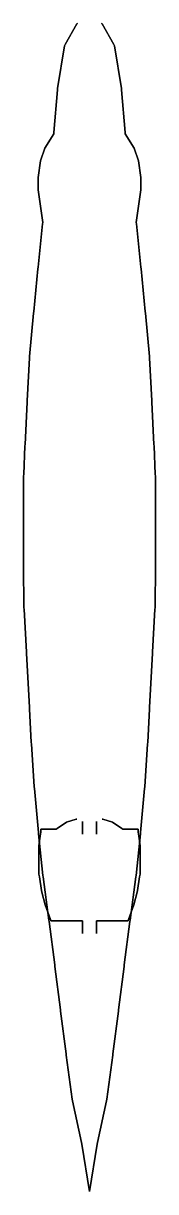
# Model space of a CAD drawing. Extents: x -2.2 to 2.2, y -19.6 to 19.8.
import ezdxf

# ---------------------------------------------------------------- set-up
doc = ezdxf.new("R2010")
doc.units = 0
doc.layers.add('RAILINGS', color=6, linetype='CONTINUOUS')

msp = doc.modelspace()

# ---------------------------------------------------------------- linework, layer by layer
at = {"layer": 'RAILINGS'}
for points in [[(-0.43, 19.75, 2.22), (-0.82, 19.06, 2.22), (-0.82, 19.06, 2.17), (-0.43, 19.75, 2.17)], [(-0.43, 19.75, 2.17), (-0.82, 19.06, 2.17), (-0.82, 19.06, 2.22), (-0.43, 19.75, 2.22)], [(-0.43, 19.75, 1.92), (-0.82, 19.06, 1.92), (-0.82, 19.06, 1.87), (-0.43, 19.75, 1.87)], [(-0.43, 19.75, 1.87), (-0.82, 19.06, 1.87), (-0.82, 19.06, 1.92), (-0.43, 19.75, 1.92)], [(-0.4, 19.77, 2.22), (-0.4, 19.77, 1.44), (-0.43, 19.75, 1.44), (-0.43, 19.75, 2.22)], [(-0.43, 19.75, 2.22), (-0.43, 19.75, 1.44), (-0.4, 19.77, 1.44), (-0.4, 19.77, 2.22)], [(0.43, 19.75, 2.22), (0.43, 19.75, 1.44), (0.4, 19.77, 1.44), (0.4, 19.77, 2.22)], [(0.4, 19.77, 2.22), (0.4, 19.77, 1.44), (0.43, 19.75, 1.44), (0.43, 19.75, 2.22)], [(0.43, 19.75, 1.87), (0.82, 19.06, 1.87), (0.82, 19.06, 1.92), (0.43, 19.75, 1.92)], [(0.43, 19.75, 1.92), (0.82, 19.06, 1.92), (0.82, 19.06, 1.87), (0.43, 19.75, 1.87)], [(0.43, 19.75, 2.22), (0.82, 19.06, 2.22), (0.82, 19.06, 2.17), (0.43, 19.75, 2.17)], [(0.43, 19.75, 2.17), (0.82, 19.06, 2.17), (0.82, 19.06, 2.22), (0.43, 19.75, 2.22)], [(-0.84, 19.01, 2.17), (-1.08, 17.58, 2.17), (-1.08, 17.58, 2.22), (-0.84, 19.01, 2.22)], [(-0.84, 19.01, 2.22), (-1.08, 17.58, 2.22), (-1.08, 17.58, 2.17), (-0.84, 19.01, 2.17)], [(-0.84, 19.01, 1.87), (-1.08, 17.58, 1.87), (-1.08, 17.58, 1.92), (-0.84, 19.01, 1.92)], [(-0.84, 19.01, 1.92), (-1.08, 17.58, 1.92), (-1.08, 17.58, 1.87), (-0.84, 19.01, 1.87)], [(-0.82, 19.06, 2.22), (-0.82, 19.06, 1.44), (-0.84, 19.01, 1.44), (-0.84, 19.01, 2.22)], [(-0.84, 19.01, 2.22), (-0.84, 19.01, 1.44), (-0.82, 19.06, 1.44), (-0.82, 19.06, 2.22)], [(0.84, 19.01, 2.22), (0.84, 19.01, 1.44), (0.82, 19.06, 1.44), (0.82, 19.06, 2.22)], [(0.82, 19.06, 2.22), (0.82, 19.06, 1.44), (0.84, 19.01, 1.44), (0.84, 19.01, 2.22)], [(0.84, 19.01, 1.92), (1.08, 17.58, 1.92), (1.08, 17.58, 1.87), (0.84, 19.01, 1.87)], [(0.84, 19.01, 1.87), (1.08, 17.58, 1.87), (1.08, 17.58, 1.92), (0.84, 19.01, 1.92)], [(0.84, 19.01, 2.17), (1.08, 17.58, 2.17), (1.08, 17.58, 2.22), (0.84, 19.01, 2.22)], [(0.84, 19.01, 2.22), (1.08, 17.58, 2.22), (1.08, 17.58, 2.17), (0.84, 19.01, 2.17)], [(-1.08, 17.53, 2.22), (-1.2, 16.1, 2.22), (-1.2, 16.1, 2.17), (-1.08, 17.53, 2.17)], [(-1.08, 17.53, 2.17), (-1.2, 16.1, 2.17), (-1.2, 16.1, 2.22), (-1.08, 17.53, 2.22)], [(-1.08, 17.53, 1.92), (-1.2, 16.1, 1.92), (-1.2, 16.1, 1.87), (-1.08, 17.53, 1.87)], [(-1.08, 17.53, 1.87), (-1.2, 16.1, 1.87), (-1.2, 16.1, 1.92), (-1.08, 17.53, 1.92)], [(-1.08, 17.53, 2.22), (-1.08, 17.53, 1.39), (-1.08, 17.58, 1.39), (-1.08, 17.58, 2.22)], [(-1.08, 17.58, 2.22), (-1.08, 17.58, 1.39), (-1.08, 17.53, 1.39), (-1.08, 17.53, 2.22)], [(1.08, 17.53, 2.22), (1.08, 17.53, 1.39), (1.08, 17.58, 1.39), (1.08, 17.58, 2.22)], [(1.08, 17.58, 2.22), (1.08, 17.58, 1.39), (1.08, 17.53, 1.39), (1.08, 17.53, 2.22)], [(1.08, 17.53, 1.87), (1.2, 16.1, 1.87), (1.2, 16.1, 1.92), (1.08, 17.53, 1.92)], [(1.08, 17.53, 1.92), (1.2, 16.1, 1.92), (1.2, 16.1, 1.87), (1.08, 17.53, 1.87)], [(1.08, 17.53, 2.22), (1.2, 16.1, 2.22), (1.2, 16.1, 2.17), (1.08, 17.53, 2.17)], [(1.08, 17.53, 2.17), (1.2, 16.1, 2.17), (1.2, 16.1, 2.22), (1.08, 17.53, 2.22)], [(-1.2, 16.05, 2.22), (-1.5, 15.57, 2.22), (-1.5, 15.57, 2.17), (-1.2, 16.05, 2.17)], [(-1.2, 16.05, 2.17), (-1.5, 15.57, 2.17), (-1.5, 15.57, 2.22), (-1.2, 16.05, 2.22)], [(-1.2, 16.05, 1.92), (-1.5, 15.57, 1.92), (-1.5, 15.57, 1.87), (-1.2, 16.05, 1.87)], [(-1.2, 16.05, 1.87), (-1.5, 15.57, 1.87), (-1.5, 15.57, 1.92), (-1.2, 16.05, 1.92)], [(-1.2, 16.1, 2.22), (-1.2, 16.1, 1.41), (-1.2, 16.05, 1.41), (-1.2, 16.05, 2.22)], [(-1.2, 16.05, 2.22), (-1.2, 16.05, 1.41), (-1.2, 16.1, 1.41), (-1.2, 16.1, 2.22)], [(1.2, 16.1, 2.22), (1.2, 16.1, 1.41), (1.2, 16.05, 1.41), (1.2, 16.05, 2.22)], [(1.2, 16.05, 2.22), (1.2, 16.05, 1.41), (1.2, 16.1, 1.41), (1.2, 16.1, 2.22)], [(1.2, 16.05, 1.87), (1.5, 15.57, 1.87), (1.5, 15.57, 1.92), (1.2, 16.05, 1.92)], [(1.2, 16.05, 1.92), (1.5, 15.57, 1.92), (1.5, 15.57, 1.87), (1.2, 16.05, 1.87)], [(1.2, 16.05, 2.22), (1.5, 15.57, 2.22), (1.5, 15.57, 2.17), (1.2, 16.05, 2.17)], [(1.2, 16.05, 2.17), (1.5, 15.57, 2.17), (1.5, 15.57, 2.22), (1.2, 16.05, 2.22)], [(-1.5, 15.57, 2.17), (-1.65, 15.14, 2.17), (-1.65, 15.14, 2.22), (-1.5, 15.57, 2.22)], [(-1.5, 15.57, 2.22), (-1.65, 15.14, 2.22), (-1.65, 15.14, 2.17), (-1.5, 15.57, 2.17)], [(-1.5, 15.57, 1.87), (-1.65, 15.14, 1.87), (-1.65, 15.14, 1.92), (-1.5, 15.57, 1.92)], [(-1.5, 15.57, 1.92), (-1.65, 15.14, 1.92), (-1.65, 15.14, 1.87), (-1.5, 15.57, 1.87)], [(1.5, 15.57, 1.92), (1.65, 15.14, 1.92), (1.65, 15.14, 1.87), (1.5, 15.57, 1.87)], [(1.5, 15.57, 1.87), (1.65, 15.14, 1.87), (1.65, 15.14, 1.92), (1.5, 15.57, 1.92)], [(1.5, 15.57, 2.17), (1.65, 15.14, 2.17), (1.65, 15.14, 2.22), (1.5, 15.57, 2.22)], [(1.5, 15.57, 2.22), (1.65, 15.14, 2.22), (1.65, 15.14, 2.17), (1.5, 15.57, 2.17)], [(-1.65, 15.14, 2.17), (-1.72, 14.58, 2.17), (-1.72, 14.58, 2.22), (-1.65, 15.14, 2.22)], [(-1.65, 15.14, 2.22), (-1.72, 14.58, 2.22), (-1.72, 14.58, 2.17), (-1.65, 15.14, 2.17)], [(-1.65, 15.14, 1.92), (-1.72, 14.58, 1.92), (-1.72, 14.58, 1.87), (-1.65, 15.14, 1.87)], [(-1.65, 15.14, 1.87), (-1.72, 14.58, 1.87), (-1.72, 14.58, 1.92), (-1.65, 15.14, 1.92)], [(1.65, 15.14, 1.87), (1.72, 14.58, 1.87), (1.72, 14.58, 1.92), (1.65, 15.14, 1.92)], [(1.65, 15.14, 1.92), (1.72, 14.58, 1.92), (1.72, 14.58, 1.87), (1.65, 15.14, 1.87)], [(1.65, 15.14, 2.22), (1.72, 14.58, 2.22), (1.72, 14.58, 2.17), (1.65, 15.14, 2.17)], [(1.65, 15.14, 2.17), (1.72, 14.58, 2.17), (1.72, 14.58, 2.22), (1.65, 15.14, 2.22)], [(-1.72, 14.53, 2.22), (-1.72, 14.53, 1.41), (-1.72, 14.58, 1.41), (-1.72, 14.58, 2.22)], [(-1.72, 14.58, 2.22), (-1.72, 14.58, 1.41), (-1.72, 14.53, 1.41), (-1.72, 14.53, 2.22)], [(1.72, 14.53, 2.22), (1.72, 14.53, 1.41), (1.72, 14.58, 1.41), (1.72, 14.58, 2.22)], [(1.72, 14.58, 2.22), (1.72, 14.58, 1.41), (1.72, 14.53, 1.41), (1.72, 14.53, 2.22)], [(-1.72, 14.53, 2.17), (-1.72, 14.17, 2.17), (-1.72, 14.17, 2.22), (-1.72, 14.53, 2.22)], [(-1.72, 14.53, 2.22), (-1.72, 14.17, 2.22), (-1.72, 14.17, 2.17), (-1.72, 14.53, 2.17)], [(-1.72, 14.53, 1.92), (-1.72, 14.17, 1.92), (-1.72, 14.17, 1.87), (-1.72, 14.53, 1.87)], [(-1.72, 14.53, 1.87), (-1.72, 14.17, 1.87), (-1.72, 14.17, 1.92), (-1.72, 14.53, 1.92)], [(-1.72, 14.17, 2.22), (-1.67, 13.77, 2.22), (-1.67, 13.77, 2.17), (-1.72, 14.17, 2.17)], [(-1.72, 14.17, 2.17), (-1.67, 13.77, 2.17), (-1.67, 13.77, 2.22), (-1.72, 14.17, 2.22)], [(-1.72, 14.17, 1.87), (-1.67, 13.77, 1.87), (-1.67, 13.77, 1.92), (-1.72, 14.17, 1.92)], [(-1.72, 14.17, 1.92), (-1.67, 13.77, 1.92), (-1.67, 13.77, 1.87), (-1.72, 14.17, 1.87)], [(1.72, 14.17, 1.92), (1.67, 13.77, 1.92), (1.67, 13.77, 1.87), (1.72, 14.17, 1.87)], [(1.72, 14.17, 1.87), (1.67, 13.77, 1.87), (1.67, 13.77, 1.92), (1.72, 14.17, 1.92)], [(1.72, 14.17, 2.17), (1.67, 13.77, 2.17), (1.67, 13.77, 2.22), (1.72, 14.17, 2.22)], [(1.72, 14.17, 2.22), (1.67, 13.77, 2.22), (1.67, 13.77, 2.17), (1.72, 14.17, 2.17)], [(1.72, 14.53, 1.87), (1.72, 14.17, 1.87), (1.72, 14.17, 1.92), (1.72, 14.53, 1.92)], [(1.72, 14.53, 1.92), (1.72, 14.17, 1.92), (1.72, 14.17, 1.87), (1.72, 14.53, 1.87)], [(1.72, 14.53, 2.22), (1.72, 14.17, 2.22), (1.72, 14.17, 2.17), (1.72, 14.53, 2.17)], [(1.72, 14.53, 2.17), (1.72, 14.17, 2.17), (1.72, 14.17, 2.22), (1.72, 14.53, 2.22)], [(-1.67, 13.77, 2.17), (-1.57, 13.07, 2.17), (-1.57, 13.07, 2.22), (-1.67, 13.77, 2.22)], [(-1.67, 13.77, 2.22), (-1.57, 13.07, 2.22), (-1.57, 13.07, 2.17), (-1.67, 13.77, 2.17)], [(-1.67, 13.77, 1.87), (-1.57, 13.07, 1.87), (-1.57, 13.07, 1.92), (-1.67, 13.77, 1.92)], [(-1.67, 13.77, 1.92), (-1.57, 13.07, 1.92), (-1.57, 13.07, 1.87), (-1.67, 13.77, 1.87)], [(1.67, 13.77, 1.92), (1.57, 13.07, 1.92), (1.57, 13.07, 1.87), (1.67, 13.77, 1.87)], [(1.67, 13.77, 1.87), (1.57, 13.07, 1.87), (1.57, 13.07, 1.92), (1.67, 13.77, 1.92)], [(1.67, 13.77, 2.17), (1.57, 13.07, 2.17), (1.57, 13.07, 2.22), (1.67, 13.77, 2.22)], [(1.67, 13.77, 2.22), (1.57, 13.07, 2.22), (1.57, 13.07, 2.17), (1.67, 13.77, 2.17)], [(-1.58, 13.02, 2.22), (-1.72, 11.56, 2.22), (-1.72, 11.56, 2.17), (-1.58, 13.02, 2.17)], [(-1.58, 13.02, 2.17), (-1.72, 11.56, 2.17), (-1.72, 11.56, 2.22), (-1.58, 13.02, 2.22)], [(-1.58, 13.02, 1.92), (-1.72, 11.56, 1.92), (-1.72, 11.56, 1.87), (-1.58, 13.02, 1.87)], [(-1.58, 13.02, 1.87), (-1.72, 11.56, 1.87), (-1.72, 11.56, 1.92), (-1.58, 13.02, 1.92)], [(-1.58, 13.02, 2.22), (-1.58, 13.02, 1.41), (-1.57, 13.07, 1.41), (-1.57, 13.07, 2.22)], [(-1.57, 13.07, 2.22), (-1.57, 13.07, 1.41), (-1.58, 13.02, 1.41), (-1.58, 13.02, 2.22)], [(1.57, 13.07, 2.22), (1.57, 13.07, 1.41), (1.58, 13.02, 1.41), (1.58, 13.02, 2.22)], [(1.58, 13.02, 2.22), (1.58, 13.02, 1.41), (1.57, 13.07, 1.41), (1.57, 13.07, 2.22)], [(1.58, 13.02, 1.87), (1.72, 11.56, 1.87), (1.72, 11.56, 1.92), (1.58, 13.02, 1.92)], [(1.58, 13.02, 1.92), (1.72, 11.56, 1.92), (1.72, 11.56, 1.87), (1.58, 13.02, 1.87)], [(1.58, 13.02, 2.22), (1.72, 11.56, 2.22), (1.72, 11.56, 2.17), (1.58, 13.02, 2.17)], [(1.58, 13.02, 2.17), (1.72, 11.56, 2.17), (1.72, 11.56, 2.22), (1.58, 13.02, 2.22)], [(-1.73, 11.51, 2.22), (-1.87, 10.07, 2.23), (-1.87, 10.07, 2.18), (-1.73, 11.51, 2.17)], [(-1.73, 11.51, 2.17), (-1.87, 10.07, 2.18), (-1.87, 10.07, 2.23), (-1.73, 11.51, 2.22)], [(-1.73, 11.51, 1.87), (-1.87, 10.07, 1.88), (-1.87, 10.07, 1.93), (-1.73, 11.51, 1.92)], [(-1.73, 11.51, 1.92), (-1.87, 10.07, 1.93), (-1.87, 10.07, 1.88), (-1.73, 11.51, 1.87)], [(-1.73, 11.51, 2.22), (-1.73, 11.51, 1.41), (-1.72, 11.56, 1.41), (-1.72, 11.56, 2.22)], [(-1.72, 11.56, 2.22), (-1.72, 11.56, 1.41), (-1.73, 11.51, 1.41), (-1.73, 11.51, 2.22)], [(1.73, 11.51, 2.22), (1.73, 11.51, 1.41), (1.72, 11.56, 1.41), (1.72, 11.56, 2.22)], [(1.72, 11.56, 2.22), (1.72, 11.56, 1.41), (1.73, 11.51, 1.41), (1.73, 11.51, 2.22)], [(1.73, 11.51, 1.92), (1.87, 10.07, 1.93), (1.87, 10.07, 1.88), (1.73, 11.51, 1.87)], [(1.73, 11.51, 1.87), (1.87, 10.07, 1.88), (1.87, 10.07, 1.93), (1.73, 11.51, 1.92)], [(1.73, 11.51, 2.17), (1.87, 10.07, 2.18), (1.87, 10.07, 2.23), (1.73, 11.51, 2.22)], [(1.73, 11.51, 2.22), (1.87, 10.07, 2.23), (1.87, 10.07, 2.18), (1.73, 11.51, 2.17)], [(-1.88, 10.02, 2.23), (-2.02, 8.56, 2.23), (-2.02, 8.56, 2.18), (-1.88, 10.02, 2.18)], [(-1.88, 10.02, 2.18), (-2.02, 8.56, 2.18), (-2.02, 8.56, 2.23), (-1.88, 10.02, 2.23)], [(-1.88, 10.02, 1.93), (-2.02, 8.56, 1.93), (-2.02, 8.56, 1.88), (-1.88, 10.02, 1.88)], [(-1.88, 10.02, 1.88), (-2.02, 8.56, 1.88), (-2.02, 8.56, 1.93), (-1.88, 10.02, 1.93)], [(-1.88, 10.02, 2.23), (-1.88, 10.02, 1.42), (-1.87, 10.07, 1.42), (-1.87, 10.07, 2.23)], [(-1.87, 10.07, 2.23), (-1.87, 10.07, 1.42), (-1.88, 10.02, 1.42), (-1.88, 10.02, 2.23)], [(1.88, 10.02, 2.23), (1.88, 10.02, 1.42), (1.87, 10.07, 1.42), (1.87, 10.07, 2.23)], [(1.87, 10.07, 2.23), (1.87, 10.07, 1.42), (1.88, 10.02, 1.42), (1.88, 10.02, 2.23)], [(1.88, 10.02, 1.88), (2.02, 8.56, 1.88), (2.02, 8.56, 1.93), (1.88, 10.02, 1.93)], [(1.88, 10.02, 1.93), (2.02, 8.56, 1.93), (2.02, 8.56, 1.88), (1.88, 10.02, 1.88)], [(1.88, 10.02, 2.23), (2.02, 8.56, 2.23), (2.02, 8.56, 2.18), (1.88, 10.02, 2.18)], [(1.88, 10.02, 2.18), (2.02, 8.56, 2.18), (2.02, 8.56, 2.23), (1.88, 10.02, 2.23)], [(-2.02, 8.51, 2.23), (-2.09, 7.07, 2.25), (-2.09, 7.07, 2.2), (-2.02, 8.51, 2.18)], [(-2.02, 8.51, 2.18), (-2.09, 7.07, 2.2), (-2.09, 7.07, 2.25), (-2.02, 8.51, 2.23)], [(-2.02, 8.51, 1.88), (-2.09, 7.07, 1.9), (-2.09, 7.07, 1.95), (-2.02, 8.51, 1.93)], [(-2.02, 8.51, 1.93), (-2.09, 7.07, 1.95), (-2.09, 7.07, 1.9), (-2.02, 8.51, 1.88)], [(-2.02, 8.51, 2.23), (-2.02, 8.51, 1.42), (-2.02, 8.56, 1.42), (-2.02, 8.56, 2.23)], [(-2.02, 8.56, 2.23), (-2.02, 8.56, 1.42), (-2.02, 8.51, 1.42), (-2.02, 8.51, 2.23)], [(2.02, 8.56, 2.23), (2.02, 8.56, 1.42), (2.02, 8.51, 1.42), (2.02, 8.51, 2.23)], [(2.02, 8.51, 2.23), (2.02, 8.51, 1.42), (2.02, 8.56, 1.42), (2.02, 8.56, 2.23)], [(2.02, 8.51, 1.93), (2.09, 7.07, 1.95), (2.09, 7.07, 1.9), (2.02, 8.51, 1.88)], [(2.02, 8.51, 1.88), (2.09, 7.07, 1.9), (2.09, 7.07, 1.95), (2.02, 8.51, 1.93)], [(2.02, 8.51, 2.18), (2.09, 7.07, 2.2), (2.09, 7.07, 2.25), (2.02, 8.51, 2.23)], [(2.02, 8.51, 2.23), (2.09, 7.07, 2.25), (2.09, 7.07, 2.2), (2.02, 8.51, 2.18)], [(-2.09, 7.02, 2.2), (-2.16, 5.6, 2.21), (-2.16, 5.6, 2.26), (-2.09, 7.02, 2.25)], [(-2.09, 7.02, 2.25), (-2.16, 5.6, 2.26), (-2.16, 5.6, 2.21), (-2.09, 7.02, 2.2)], [(-2.09, 7.02, 1.9), (-2.16, 5.6, 1.91), (-2.16, 5.6, 1.96), (-2.09, 7.02, 1.95)], [(-2.09, 7.02, 1.95), (-2.16, 5.6, 1.96), (-2.16, 5.6, 1.91), (-2.09, 7.02, 1.9)], [(-2.09, 7.07, 2.25), (-2.09, 7.07, 1.44), (-2.09, 7.02, 1.44), (-2.09, 7.02, 2.25)], [(-2.09, 7.02, 2.25), (-2.09, 7.02, 1.44), (-2.09, 7.07, 1.44), (-2.09, 7.07, 2.25)], [(2.09, 7.07, 2.25), (2.09, 7.07, 1.44), (2.09, 7.02, 1.44), (2.09, 7.02, 2.25)], [(2.09, 7.02, 2.25), (2.09, 7.02, 1.44), (2.09, 7.07, 1.44), (2.09, 7.07, 2.25)], [(2.09, 7.02, 1.95), (2.16, 5.6, 1.96), (2.16, 5.6, 1.91), (2.09, 7.02, 1.9)], [(2.09, 7.02, 1.9), (2.16, 5.6, 1.91), (2.16, 5.6, 1.96), (2.09, 7.02, 1.95)], [(2.09, 7.02, 2.2), (2.16, 5.6, 2.21), (2.16, 5.6, 2.26), (2.09, 7.02, 2.25)], [(2.09, 7.02, 2.25), (2.16, 5.6, 2.26), (2.16, 5.6, 2.21), (2.09, 7.02, 2.2)], [(-2.17, 5.55, 2.21), (-2.21, 4.59, 2.22), (-2.21, 4.59, 2.27), (-2.17, 5.55, 2.26)], [(-2.17, 5.55, 2.26), (-2.21, 4.59, 2.27), (-2.21, 4.59, 2.22), (-2.17, 5.55, 2.21)], [(-2.17, 5.55, 1.91), (-2.21, 4.59, 1.92), (-2.21, 4.59, 1.97), (-2.17, 5.55, 1.96)], [(-2.17, 5.55, 1.96), (-2.21, 4.59, 1.97), (-2.21, 4.59, 1.92), (-2.17, 5.55, 1.91)], [(-2.16, 5.6, 2.26), (-2.16, 5.6, 1.45), (-2.17, 5.55, 1.45), (-2.17, 5.55, 2.26)], [(-2.17, 5.55, 2.26), (-2.17, 5.55, 1.45), (-2.16, 5.6, 1.45), (-2.16, 5.6, 2.26)], [(2.16, 5.6, 2.26), (2.16, 5.6, 1.45), (2.17, 5.55, 1.45), (2.17, 5.55, 2.26)], [(2.17, 5.55, 2.26), (2.17, 5.55, 1.45), (2.16, 5.6, 1.45), (2.16, 5.6, 2.26)], [(2.17, 5.55, 1.96), (2.21, 4.59, 1.97), (2.21, 4.59, 1.92), (2.17, 5.55, 1.91)], [(2.17, 5.55, 1.91), (2.21, 4.59, 1.92), (2.21, 4.59, 1.97), (2.17, 5.55, 1.96)], [(2.17, 5.55, 2.21), (2.21, 4.59, 2.22), (2.21, 4.59, 2.27), (2.17, 5.55, 2.26)], [(2.17, 5.55, 2.26), (2.21, 4.59, 2.27), (2.21, 4.59, 2.22), (2.17, 5.55, 2.21)], [(-2.21, 4.59, 2.27), (-2.21, 4.59, 1.46), (-2.22, 4.54, 1.46), (-2.22, 4.54, 2.27)], [(-2.22, 4.54, 2.27), (-2.22, 4.54, 1.46), (-2.21, 4.59, 1.46), (-2.21, 4.59, 2.27)], [(-2.22, 4.54, 2.22), (-2.22, 3.08, 2.23), (-2.22, 3.08, 2.28), (-2.22, 4.54, 2.27)], [(-2.22, 4.54, 2.27), (-2.22, 3.08, 2.28), (-2.22, 3.08, 2.23), (-2.22, 4.54, 2.22)], [(-2.22, 4.54, 1.97), (-2.22, 3.08, 1.98), (-2.22, 3.08, 1.93), (-2.22, 4.54, 1.92)], [(-2.22, 4.54, 1.92), (-2.22, 3.08, 1.93), (-2.22, 3.08, 1.98), (-2.22, 4.54, 1.97)], [(2.21, 4.59, 2.27), (2.21, 4.59, 1.46), (2.22, 4.54, 1.46), (2.22, 4.54, 2.27)], [(2.22, 4.54, 2.27), (2.22, 4.54, 1.46), (2.21, 4.59, 1.46), (2.21, 4.59, 2.27)], [(2.22, 4.54, 1.92), (2.22, 3.08, 1.93), (2.22, 3.08, 1.98), (2.22, 4.54, 1.97)], [(2.22, 4.54, 1.97), (2.22, 3.08, 1.98), (2.22, 3.08, 1.93), (2.22, 4.54, 1.92)], [(2.22, 4.54, 2.27), (2.22, 3.08, 2.28), (2.22, 3.08, 2.23), (2.22, 4.54, 2.22)], [(2.22, 4.54, 2.22), (2.22, 3.08, 2.23), (2.22, 3.08, 2.28), (2.22, 4.54, 2.27)], [(-2.22, 3.08, 2.28), (-2.22, 3.08, 1.47), (-2.22, 3.03, 1.47), (-2.22, 3.03, 2.28)], [(-2.22, 3.03, 2.28), (-2.22, 3.03, 1.47), (-2.22, 3.08, 1.47), (-2.22, 3.08, 2.28)], [(-2.22, 3.03, 2.23), (-2.22, 1.59, 2.23), (-2.22, 1.59, 2.28), (-2.22, 3.03, 2.28)], [(-2.22, 3.03, 2.28), (-2.22, 1.59, 2.28), (-2.22, 1.59, 2.23), (-2.22, 3.03, 2.23)], [(-2.22, 3.03, 1.98), (-2.22, 1.59, 1.98), (-2.22, 1.59, 1.93), (-2.22, 3.03, 1.93)], [(-2.22, 3.03, 1.93), (-2.22, 1.59, 1.93), (-2.22, 1.59, 1.98), (-2.22, 3.03, 1.98)], [(2.22, 3.08, 2.28), (2.22, 3.08, 1.47), (2.22, 3.03, 1.47), (2.22, 3.03, 2.28)], [(2.22, 3.03, 2.28), (2.22, 3.03, 1.47), (2.22, 3.08, 1.47), (2.22, 3.08, 2.28)], [(2.22, 3.03, 1.93), (2.22, 1.59, 1.93), (2.22, 1.59, 1.98), (2.22, 3.03, 1.98)], [(2.22, 3.03, 1.98), (2.22, 1.59, 1.98), (2.22, 1.59, 1.93), (2.22, 3.03, 1.93)], [(2.22, 3.03, 2.28), (2.22, 1.59, 2.28), (2.22, 1.59, 2.23), (2.22, 3.03, 2.23)], [(2.22, 3.03, 2.23), (2.22, 1.59, 2.23), (2.22, 1.59, 2.28), (2.22, 3.03, 2.28)], [(-2.22, 1.59, 2.28), (-2.22, 1.59, 1.47), (-2.22, 1.54, 1.47), (-2.22, 1.54, 2.28)], [(-2.22, 1.54, 2.28), (-2.22, 1.54, 1.47), (-2.22, 1.59, 1.47), (-2.22, 1.59, 2.28)], [(2.22, 1.54, 2.28), (2.22, 1.54, 1.47), (2.22, 1.59, 1.47), (2.22, 1.59, 2.28)], [(2.22, 1.59, 2.28), (2.22, 1.59, 1.47), (2.22, 1.54, 1.47), (2.22, 1.54, 2.28)], [(-2.22, 1.54, 2.28), (-2.21, 0.1, 2.28), (-2.21, 0.1, 2.23), (-2.22, 1.54, 2.23)], [(-2.22, 1.54, 2.23), (-2.21, 0.1, 2.23), (-2.21, 0.1, 2.28), (-2.22, 1.54, 2.28)], [(-2.22, 1.54, 1.98), (-2.21, 0.1, 1.98), (-2.21, 0.1, 1.93), (-2.22, 1.54, 1.93)], [(-2.22, 1.54, 1.93), (-2.21, 0.1, 1.93), (-2.21, 0.1, 1.98), (-2.22, 1.54, 1.98)], [(2.22, 1.54, 1.93), (2.21, 0.1, 1.93), (2.21, 0.1, 1.98), (2.22, 1.54, 1.98)], [(2.22, 1.54, 1.98), (2.21, 0.1, 1.98), (2.21, 0.1, 1.93), (2.22, 1.54, 1.93)], [(2.22, 1.54, 2.28), (2.21, 0.1, 2.28), (2.21, 0.1, 2.23), (2.22, 1.54, 2.23)], [(2.22, 1.54, 2.23), (2.21, 0.1, 2.23), (2.21, 0.1, 2.28), (2.22, 1.54, 2.28)], [(-2.2, 0.05, 2.28), (-2.2, 0.05, 1.47), (-2.21, 0.1, 1.47), (-2.21, 0.1, 2.28)], [(-2.21, 0.1, 2.28), (-2.21, 0.1, 1.47), (-2.2, 0.05, 1.47), (-2.2, 0.05, 2.28)], [(-2.2, 0.05, 2.28), (-2.12, -1.39, 2.31), (-2.12, -1.39, 2.26), (-2.2, 0.05, 2.23)], [(-2.2, 0.05, 2.23), (-2.12, -1.39, 2.26), (-2.12, -1.39, 2.31), (-2.2, 0.05, 2.28)], [(-2.2, 0.05, 1.93), (-2.12, -1.39, 1.96), (-2.12, -1.39, 2.01), (-2.2, 0.05, 1.98)], [(-2.2, 0.05, 1.98), (-2.12, -1.39, 2.01), (-2.12, -1.39, 1.96), (-2.2, 0.05, 1.93)], [(2.2, 0.05, 1.98), (2.12, -1.39, 2.01), (2.12, -1.39, 1.96), (2.2, 0.05, 1.93)], [(2.2, 0.05, 1.93), (2.12, -1.39, 1.96), (2.12, -1.39, 2.01), (2.2, 0.05, 1.98)], [(2.2, 0.05, 2.23), (2.12, -1.39, 2.26), (2.12, -1.39, 2.31), (2.2, 0.05, 2.28)], [(2.2, 0.05, 2.28), (2.12, -1.39, 2.31), (2.12, -1.39, 2.26), (2.2, 0.05, 2.23)], [(2.2, 0.05, 2.28), (2.2, 0.05, 1.47), (2.21, 0.1, 1.47), (2.21, 0.1, 2.28)], [(2.21, 0.1, 2.28), (2.21, 0.1, 1.47), (2.2, 0.05, 1.47), (2.2, 0.05, 2.28)], [(-2.12, -1.44, 2.31), (-2.12, -1.44, 1.5), (-2.12, -1.39, 1.5), (-2.12, -1.39, 2.31)], [(-2.12, -1.39, 2.31), (-2.12, -1.39, 1.5), (-2.12, -1.44, 1.5), (-2.12, -1.44, 2.31)], [(-2.12, -1.44, 2.26), (-2.02, -3.25, 2.3), (-2.02, -3.25, 2.35), (-2.12, -1.44, 2.31)], [(-2.12, -1.44, 2.31), (-2.02, -3.25, 2.35), (-2.02, -3.25, 2.3), (-2.12, -1.44, 2.26)], [(-2.12, -1.44, 2.01), (-2.02, -3.25, 2.05), (-2.02, -3.25, 2), (-2.12, -1.44, 1.96)], [(-2.12, -1.44, 1.96), (-2.02, -3.25, 2), (-2.02, -3.25, 2.05), (-2.12, -1.44, 2.01)], [(2.12, -1.44, 1.96), (2.02, -3.25, 2), (2.02, -3.25, 2.05), (2.12, -1.44, 2.01)], [(2.12, -1.44, 2.01), (2.02, -3.25, 2.05), (2.02, -3.25, 2), (2.12, -1.44, 1.96)], [(2.12, -1.44, 2.31), (2.02, -3.25, 2.35), (2.02, -3.25, 2.3), (2.12, -1.44, 2.26)], [(2.12, -1.44, 2.26), (2.02, -3.25, 2.3), (2.02, -3.25, 2.35), (2.12, -1.44, 2.31)], [(2.12, -1.44, 2.31), (2.12, -1.44, 1.5), (2.12, -1.39, 1.5), (2.12, -1.39, 2.31)], [(2.12, -1.39, 2.31), (2.12, -1.39, 1.5), (2.12, -1.44, 1.5), (2.12, -1.44, 2.31)], [(-2.02, -3.25, 2.35), (-2.02, -3.25, 1.54), (-2.02, -3.3, 1.54), (-2.02, -3.3, 2.35)], [(-2.02, -3.3, 2.35), (-2.02, -3.3, 1.54), (-2.02, -3.25, 1.54), (-2.02, -3.25, 2.35)], [(-2.02, -3.3, 2.35), (-1.96, -4.43, 2.37), (-1.96, -4.43, 2.32), (-2.02, -3.3, 2.3)], [(-2.02, -3.3, 2.3), (-1.96, -4.43, 2.32), (-1.96, -4.43, 2.37), (-2.02, -3.3, 2.35)], [(-2.02, -3.3, 2.05), (-1.96, -4.43, 2.07), (-1.96, -4.43, 2.02), (-2.02, -3.3, 2)], [(-2.02, -3.3, 2), (-1.96, -4.43, 2.02), (-1.96, -4.43, 2.07), (-2.02, -3.3, 2.05)], [(2.02, -3.3, 2), (1.96, -4.43, 2.02), (1.96, -4.43, 2.07), (2.02, -3.3, 2.05)], [(2.02, -3.3, 2.05), (1.96, -4.43, 2.07), (1.96, -4.43, 2.02), (2.02, -3.3, 2)], [(2.02, -3.3, 2.35), (1.96, -4.43, 2.37), (1.96, -4.43, 2.32), (2.02, -3.3, 2.3)], [(2.02, -3.3, 2.3), (1.96, -4.43, 2.32), (1.96, -4.43, 2.37), (2.02, -3.3, 2.35)], [(2.02, -3.25, 2.35), (2.02, -3.25, 1.54), (2.02, -3.3, 1.54), (2.02, -3.3, 2.35)], [(2.02, -3.3, 2.35), (2.02, -3.3, 1.54), (2.02, -3.25, 1.54), (2.02, -3.25, 2.35)], [(-1.96, -4.43, 2.37), (-1.96, -4.43, 1.56), (-1.95, -4.48, 1.56), (-1.95, -4.48, 2.37)], [(-1.95, -4.48, 2.37), (-1.95, -4.48, 1.56), (-1.96, -4.43, 1.56), (-1.96, -4.43, 2.37)], [(-1.95, -4.48, 2.37), (-1.86, -5.93, 2.4), (-1.86, -5.93, 2.35), (-1.95, -4.48, 2.32)], [(-1.95, -4.48, 2.32), (-1.86, -5.93, 2.35), (-1.86, -5.93, 2.4), (-1.95, -4.48, 2.37)], [(-1.95, -4.48, 2.02), (-1.86, -5.93, 2.05), (-1.86, -5.93, 2.1), (-1.95, -4.48, 2.07)], [(-1.95, -4.48, 2.07), (-1.86, -5.93, 2.1), (-1.86, -5.93, 2.05), (-1.95, -4.48, 2.02)], [(1.95, -4.48, 2.07), (1.86, -5.93, 2.1), (1.86, -5.93, 2.05), (1.95, -4.48, 2.02)], [(1.95, -4.48, 2.02), (1.86, -5.93, 2.05), (1.86, -5.93, 2.1), (1.95, -4.48, 2.07)], [(1.95, -4.48, 2.32), (1.86, -5.93, 2.35), (1.86, -5.93, 2.4), (1.95, -4.48, 2.37)], [(1.95, -4.48, 2.37), (1.86, -5.93, 2.4), (1.86, -5.93, 2.35), (1.95, -4.48, 2.32)], [(1.95, -4.48, 2.37), (1.95, -4.48, 1.56), (1.96, -4.43, 1.56), (1.96, -4.43, 2.37)], [(1.96, -4.43, 2.37), (1.96, -4.43, 1.56), (1.95, -4.48, 1.56), (1.95, -4.48, 2.37)], [(-1.86, -5.93, 2.4), (-1.86, -5.93, 1.59), (-1.85, -5.98, 1.59), (-1.85, -5.98, 2.4)], [(-1.85, -5.98, 2.4), (-1.85, -5.98, 1.59), (-1.86, -5.93, 1.59), (-1.86, -5.93, 2.4)], [(-1.85, -5.98, 2.4), (-1.71, -7.46, 2.44), (-1.71, -7.46, 2.39), (-1.85, -5.98, 2.35)], [(-1.85, -5.98, 2.35), (-1.71, -7.46, 2.39), (-1.71, -7.46, 2.44), (-1.85, -5.98, 2.4)], [(-1.85, -5.98, 2.05), (-1.71, -7.46, 2.09), (-1.71, -7.46, 2.14), (-1.85, -5.98, 2.1)], [(-1.85, -5.98, 2.1), (-1.71, -7.46, 2.14), (-1.71, -7.46, 2.09), (-1.85, -5.98, 2.05)], [(1.85, -5.98, 2.1), (1.71, -7.46, 2.14), (1.71, -7.46, 2.09), (1.85, -5.98, 2.05)], [(1.85, -5.98, 2.05), (1.71, -7.46, 2.09), (1.71, -7.46, 2.14), (1.85, -5.98, 2.1)], [(1.85, -5.98, 2.35), (1.71, -7.46, 2.39), (1.71, -7.46, 2.44), (1.85, -5.98, 2.4)], [(1.85, -5.98, 2.4), (1.71, -7.46, 2.44), (1.71, -7.46, 2.39), (1.85, -5.98, 2.35)], [(1.86, -5.93, 2.4), (1.86, -5.93, 1.59), (1.85, -5.98, 1.59), (1.85, -5.98, 2.4)], [(1.85, -5.98, 2.4), (1.85, -5.98, 1.59), (1.86, -5.93, 1.59), (1.86, -5.93, 2.4)], [(-0.45, -7.01, 3.63), (-0.77, -7.12, 3.63), (-0.77, -7.12, 3.58), (-0.45, -7.01, 3.58)], [(-0.45, -7.01, 3.58), (-0.77, -7.12, 3.58), (-0.77, -7.12, 3.63), (-0.45, -7.01, 3.63)], [(-0.45, -7.01, 3.28), (-0.77, -7.12, 3.28), (-0.77, -7.12, 3.33), (-0.45, -7.01, 3.33)], [(-0.45, -7.01, 3.33), (-0.77, -7.12, 3.33), (-0.77, -7.12, 3.28), (-0.45, -7.01, 3.28)], [(-0.45, -7.01, 3.63), (-0.45, -7.01, 2.93), (-0.42, -7.01, 2.93), (-0.42, -7.01, 3.63)], [(-0.42, -7.01, 3.63), (-0.42, -7.01, 2.93), (-0.45, -7.01, 2.93), (-0.45, -7.01, 3.63)], [(0.42, -7.01, 3.63), (0.42, -7.01, 2.93), (0.45, -7.01, 2.93), (0.45, -7.01, 3.63)], [(0.45, -7.01, 3.63), (0.45, -7.01, 2.93), (0.42, -7.01, 2.93), (0.42, -7.01, 3.63)], [(0.45, -7.01, 3.33), (0.77, -7.12, 3.33), (0.77, -7.12, 3.28), (0.45, -7.01, 3.28)], [(0.45, -7.01, 3.28), (0.77, -7.12, 3.28), (0.77, -7.12, 3.33), (0.45, -7.01, 3.33)], [(0.45, -7.01, 3.58), (0.77, -7.12, 3.58), (0.77, -7.12, 3.63), (0.45, -7.01, 3.63)], [(0.45, -7.01, 3.63), (0.77, -7.12, 3.63), (0.77, -7.12, 3.58), (0.45, -7.01, 3.58)], [(-1.71, -7.46, 2.44), (-1.71, -7.46, 1.63), (-1.71, -7.51, 1.63), (-1.71, -7.51, 2.44)], [(-1.71, -7.51, 2.44), (-1.71, -7.51, 1.63), (-1.71, -7.46, 1.63), (-1.71, -7.46, 2.44)], [(-1.65, -7.51, 3.63), (-1.65, -7.51, 2.93), (-1.64, -7.46, 2.93), (-1.64, -7.46, 3.63)], [(-1.64, -7.46, 3.63), (-1.64, -7.46, 2.93), (-1.65, -7.51, 2.93), (-1.65, -7.51, 3.63)], [(-1.63, -7.35, 3.58), (-1.64, -7.46, 3.58), (-1.64, -7.46, 3.63), (-1.63, -7.35, 3.63)], [(-1.63, -7.35, 3.63), (-1.64, -7.46, 3.63), (-1.64, -7.46, 3.58), (-1.63, -7.35, 3.58)], [(-1.63, -7.35, 3.33), (-1.64, -7.46, 3.33), (-1.64, -7.46, 3.28), (-1.63, -7.35, 3.28)], [(-1.63, -7.35, 3.28), (-1.64, -7.46, 3.28), (-1.64, -7.46, 3.33), (-1.63, -7.35, 3.33)], [(-1.12, -7.35, 3.58), (-1.63, -7.35, 3.58), (-1.63, -7.35, 3.63), (-1.12, -7.35, 3.63)], [(-1.12, -7.35, 3.63), (-1.63, -7.35, 3.63), (-1.63, -7.35, 3.58), (-1.12, -7.35, 3.58)], [(-1.12, -7.35, 3.28), (-1.63, -7.35, 3.28), (-1.63, -7.35, 3.33), (-1.12, -7.35, 3.33)], [(-1.12, -7.35, 3.33), (-1.63, -7.35, 3.33), (-1.63, -7.35, 3.28), (-1.12, -7.35, 3.28)], [(-1.12, -7.35, 3.63), (-1.12, -7.35, 2.93), (-1.09, -7.33, 2.93), (-1.09, -7.33, 3.63)], [(-1.09, -7.33, 3.63), (-1.09, -7.33, 2.93), (-1.12, -7.35, 2.93), (-1.12, -7.35, 3.63)], [(-0.77, -7.12, 3.58), (-1.09, -7.33, 3.58), (-1.09, -7.33, 3.63), (-0.77, -7.12, 3.63)], [(-0.77, -7.12, 3.63), (-1.09, -7.33, 3.63), (-1.09, -7.33, 3.58), (-0.77, -7.12, 3.58)], [(-0.77, -7.12, 3.28), (-1.09, -7.33, 3.28), (-1.09, -7.33, 3.33), (-0.77, -7.12, 3.33)], [(-0.77, -7.12, 3.33), (-1.09, -7.33, 3.33), (-1.09, -7.33, 3.28), (-0.77, -7.12, 3.28)], [(-0.23, -7.09, 2.56), (-0.23, -7.09, 1.85), (-0.23, -7.14, 1.976), (-0.23, -7.14, 2.56)], [(-0.23, -7.14, 2.56), (-0.23, -7.14, 1.976), (-0.23, -7.09, 1.85), (-0.23, -7.09, 2.56)], [(-0.23, -7.14, 2.56), (-0.23, -7.47, 3.51), (-0.23, -7.47, 3.43), (-0.23, -7.14, 2.51)], [(-0.23, -7.14, 2.51), (-0.23, -7.47, 3.43), (-0.23, -7.47, 3.51), (-0.23, -7.14, 2.56)], [(-0.23, -7.47, 3.51), (-0.23, -7.47, 2.804), (-0.23, -7.52, 2.93), (-0.23, -7.52, 3.51)], [(-0.23, -7.52, 3.51), (-0.23, -7.52, 2.93), (-0.23, -7.47, 2.804), (-0.23, -7.47, 3.51)], [(0.23, -7.09, 2.56), (0.23, -7.09, 1.85), (0.23, -7.14, 1.976), (0.23, -7.14, 2.56)], [(0.23, -7.14, 2.56), (0.23, -7.14, 1.976), (0.23, -7.09, 1.85), (0.23, -7.09, 2.56)], [(0.23, -7.14, 2.56), (0.23, -7.47, 3.51), (0.23, -7.47, 3.43), (0.23, -7.14, 2.51)], [(0.23, -7.14, 2.51), (0.23, -7.47, 3.43), (0.23, -7.47, 3.51), (0.23, -7.14, 2.56)], [(0.23, -7.52, 3.51), (0.23, -7.52, 2.93), (0.23, -7.47, 2.804), (0.23, -7.47, 3.51)], [(0.23, -7.47, 3.51), (0.23, -7.47, 2.804), (0.23, -7.52, 2.93), (0.23, -7.52, 3.51)], [(0.77, -7.12, 3.33), (1.09, -7.33, 3.33), (1.09, -7.33, 3.28), (0.77, -7.12, 3.28)], [(0.77, -7.12, 3.28), (1.09, -7.33, 3.28), (1.09, -7.33, 3.33), (0.77, -7.12, 3.33)], [(0.77, -7.12, 3.58), (1.09, -7.33, 3.58), (1.09, -7.33, 3.63), (0.77, -7.12, 3.63)], [(0.77, -7.12, 3.63), (1.09, -7.33, 3.63), (1.09, -7.33, 3.58), (0.77, -7.12, 3.58)], [(1.12, -7.35, 3.63), (1.12, -7.35, 2.93), (1.09, -7.33, 2.93), (1.09, -7.33, 3.63)], [(1.09, -7.33, 3.63), (1.09, -7.33, 2.93), (1.12, -7.35, 2.93), (1.12, -7.35, 3.63)], [(1.12, -7.35, 3.33), (1.63, -7.35, 3.33), (1.63, -7.35, 3.28), (1.12, -7.35, 3.28)], [(1.12, -7.35, 3.28), (1.63, -7.35, 3.28), (1.63, -7.35, 3.33), (1.12, -7.35, 3.33)], [(1.12, -7.35, 3.58), (1.63, -7.35, 3.58), (1.63, -7.35, 3.63), (1.12, -7.35, 3.63)], [(1.12, -7.35, 3.63), (1.63, -7.35, 3.63), (1.63, -7.35, 3.58), (1.12, -7.35, 3.58)], [(1.63, -7.35, 3.28), (1.64, -7.46, 3.28), (1.64, -7.46, 3.33), (1.63, -7.35, 3.33)], [(1.63, -7.35, 3.33), (1.64, -7.46, 3.33), (1.64, -7.46, 3.28), (1.63, -7.35, 3.28)], [(1.63, -7.35, 3.63), (1.64, -7.46, 3.63), (1.64, -7.46, 3.58), (1.63, -7.35, 3.58)], [(1.63, -7.35, 3.58), (1.64, -7.46, 3.58), (1.64, -7.46, 3.63), (1.63, -7.35, 3.63)], [(1.65, -7.51, 3.63), (1.65, -7.51, 2.93), (1.64, -7.46, 2.93), (1.64, -7.46, 3.63)], [(1.64, -7.46, 3.63), (1.64, -7.46, 2.93), (1.65, -7.51, 2.93), (1.65, -7.51, 3.63)], [(1.71, -7.46, 2.44), (1.71, -7.46, 1.63), (1.71, -7.51, 1.63), (1.71, -7.51, 2.44)], [(1.71, -7.51, 2.44), (1.71, -7.51, 1.63), (1.71, -7.46, 1.63), (1.71, -7.46, 2.44)], [(-1.71, -7.51, 2.44), (-1.57, -8.91, 2.47), (-1.57, -8.91, 2.42), (-1.71, -7.51, 2.39)], [(-1.71, -7.51, 2.39), (-1.57, -8.91, 2.42), (-1.57, -8.91, 2.47), (-1.71, -7.51, 2.44)], [(-1.71, -7.51, 2.09), (-1.57, -8.91, 2.12), (-1.57, -8.91, 2.17), (-1.71, -7.51, 2.14)], [(-1.71, -7.51, 2.14), (-1.57, -8.91, 2.17), (-1.57, -8.91, 2.12), (-1.71, -7.51, 2.09)], [(-1.65, -7.51, 3.58), (-1.7, -7.91, 3.58), (-1.7, -7.91, 3.63), (-1.65, -7.51, 3.63)], [(-1.65, -7.51, 3.63), (-1.7, -7.91, 3.63), (-1.7, -7.91, 3.58), (-1.65, -7.51, 3.58)], [(-1.65, -7.51, 3.33), (-1.7, -7.91, 3.33), (-1.7, -7.91, 3.28), (-1.65, -7.51, 3.28)], [(-1.65, -7.51, 3.28), (-1.7, -7.91, 3.28), (-1.7, -7.91, 3.33), (-1.65, -7.51, 3.33)], [(1.71, -7.51, 2.39), (1.57, -8.91, 2.42), (1.57, -8.91, 2.47), (1.71, -7.51, 2.44)], [(1.71, -7.51, 2.44), (1.57, -8.91, 2.47), (1.57, -8.91, 2.42), (1.71, -7.51, 2.39)], [(1.71, -7.51, 2.14), (1.57, -8.91, 2.17), (1.57, -8.91, 2.12), (1.71, -7.51, 2.09)], [(1.71, -7.51, 2.09), (1.57, -8.91, 2.12), (1.57, -8.91, 2.17), (1.71, -7.51, 2.14)], [(1.65, -7.51, 3.28), (1.7, -7.91, 3.28), (1.7, -7.91, 3.33), (1.65, -7.51, 3.33)], [(1.65, -7.51, 3.33), (1.7, -7.91, 3.33), (1.7, -7.91, 3.28), (1.65, -7.51, 3.28)], [(1.65, -7.51, 3.63), (1.7, -7.91, 3.63), (1.7, -7.91, 3.58), (1.65, -7.51, 3.58)], [(1.65, -7.51, 3.58), (1.7, -7.91, 3.58), (1.7, -7.91, 3.63), (1.65, -7.51, 3.63)], [(-1.7, -7.96, 3.63), (-1.7, -7.96, 2.93), (-1.7, -7.91, 2.93), (-1.7, -7.91, 3.63)], [(-1.7, -7.91, 3.63), (-1.7, -7.91, 2.93), (-1.7, -7.96, 2.93), (-1.7, -7.96, 3.63)], [(-1.7, -7.96, 3.58), (-1.7, -8.87, 3.58), (-1.7, -8.87, 3.63), (-1.7, -7.96, 3.63)], [(-1.7, -7.96, 3.63), (-1.7, -8.87, 3.63), (-1.7, -8.87, 3.58), (-1.7, -7.96, 3.58)], [(-1.7, -7.96, 3.28), (-1.7, -8.87, 3.28), (-1.7, -8.87, 3.33), (-1.7, -7.96, 3.33)], [(-1.7, -7.96, 3.33), (-1.7, -8.87, 3.33), (-1.7, -8.87, 3.28), (-1.7, -7.96, 3.28)], [(1.7, -7.96, 3.63), (1.7, -7.96, 2.93), (1.7, -7.91, 2.93), (1.7, -7.91, 3.63)], [(1.7, -7.91, 3.63), (1.7, -7.91, 2.93), (1.7, -7.96, 2.93), (1.7, -7.96, 3.63)], [(1.7, -7.96, 3.33), (1.7, -8.87, 3.33), (1.7, -8.87, 3.28), (1.7, -7.96, 3.28)], [(1.7, -7.96, 3.28), (1.7, -8.87, 3.28), (1.7, -8.87, 3.33), (1.7, -7.96, 3.33)], [(1.7, -7.96, 3.58), (1.7, -8.87, 3.58), (1.7, -8.87, 3.63), (1.7, -7.96, 3.63)], [(1.7, -7.96, 3.63), (1.7, -8.87, 3.63), (1.7, -8.87, 3.58), (1.7, -7.96, 3.58)], [(-1.7, -8.87, 3.58), (-1.69, -8.91, 3.58), (-1.69, -8.91, 3.63), (-1.7, -8.87, 3.63)], [(-1.7, -8.87, 3.63), (-1.69, -8.91, 3.63), (-1.69, -8.91, 3.58), (-1.7, -8.87, 3.58)], [(-1.7, -8.87, 3.28), (-1.69, -8.91, 3.28), (-1.69, -8.91, 3.33), (-1.7, -8.87, 3.33)], [(-1.7, -8.87, 3.33), (-1.69, -8.91, 3.33), (-1.69, -8.91, 3.28), (-1.7, -8.87, 3.28)], [(-1.69, -8.91, 3.63), (-1.69, -8.91, 2.93), (-1.68, -8.96, 2.93), (-1.68, -8.96, 3.63)], [(-1.68, -8.96, 3.63), (-1.68, -8.96, 2.93), (-1.69, -8.91, 2.93), (-1.69, -8.91, 3.63)], [(-1.68, -8.96, 3.58), (-1.61, -9.42, 3.58), (-1.61, -9.42, 3.63), (-1.68, -8.96, 3.63)], [(-1.68, -8.96, 3.63), (-1.61, -9.42, 3.63), (-1.61, -9.42, 3.58), (-1.68, -8.96, 3.58)], [(-1.68, -8.96, 3.33), (-1.61, -9.42, 3.33), (-1.61, -9.42, 3.28), (-1.68, -8.96, 3.28)], [(-1.68, -8.96, 3.28), (-1.61, -9.42, 3.28), (-1.61, -9.42, 3.33), (-1.68, -8.96, 3.33)], [(-1.57, -8.91, 2.47), (-1.57, -8.91, 1.66), (-1.56, -8.96, 1.66), (-1.56, -8.96, 2.47)], [(-1.56, -8.96, 2.47), (-1.56, -8.96, 1.66), (-1.57, -8.91, 1.66), (-1.57, -8.91, 2.47)], [(-1.56, -8.96, 2.47), (-1.37, -10.41, 2.55), (-1.37, -10.41, 2.5), (-1.56, -8.96, 2.42)], [(-1.56, -8.96, 2.42), (-1.37, -10.41, 2.5), (-1.37, -10.41, 2.55), (-1.56, -8.96, 2.47)], [(-1.56, -8.96, 2.12), (-1.37, -10.41, 2.2), (-1.37, -10.41, 2.25), (-1.56, -8.96, 2.17)], [(-1.56, -8.96, 2.17), (-1.37, -10.41, 2.25), (-1.37, -10.41, 2.2), (-1.56, -8.96, 2.12)], [(1.56, -8.96, 2.42), (1.37, -10.41, 2.5), (1.37, -10.41, 2.55), (1.56, -8.96, 2.47)], [(1.56, -8.96, 2.47), (1.37, -10.41, 2.55), (1.37, -10.41, 2.5), (1.56, -8.96, 2.42)], [(1.56, -8.96, 2.17), (1.37, -10.41, 2.25), (1.37, -10.41, 2.2), (1.56, -8.96, 2.12)], [(1.56, -8.96, 2.12), (1.37, -10.41, 2.2), (1.37, -10.41, 2.25), (1.56, -8.96, 2.17)], [(1.57, -8.91, 2.47), (1.57, -8.91, 1.66), (1.56, -8.96, 1.66), (1.56, -8.96, 2.47)], [(1.56, -8.96, 2.47), (1.56, -8.96, 1.66), (1.57, -8.91, 1.66), (1.57, -8.91, 2.47)], [(1.68, -8.96, 3.28), (1.61, -9.42, 3.28), (1.61, -9.42, 3.33), (1.68, -8.96, 3.33)], [(1.68, -8.96, 3.33), (1.61, -9.42, 3.33), (1.61, -9.42, 3.28), (1.68, -8.96, 3.28)], [(1.68, -8.96, 3.63), (1.61, -9.42, 3.63), (1.61, -9.42, 3.58), (1.68, -8.96, 3.58)], [(1.68, -8.96, 3.58), (1.61, -9.42, 3.58), (1.61, -9.42, 3.63), (1.68, -8.96, 3.63)], [(1.68, -8.96, 3.63), (1.68, -8.96, 2.93), (1.69, -8.91, 2.93), (1.69, -8.91, 3.63)], [(1.69, -8.91, 3.63), (1.69, -8.91, 2.93), (1.68, -8.96, 2.93), (1.68, -8.96, 3.63)], [(1.7, -8.87, 3.33), (1.69, -8.91, 3.33), (1.69, -8.91, 3.28), (1.7, -8.87, 3.28)], [(1.7, -8.87, 3.28), (1.69, -8.91, 3.28), (1.69, -8.91, 3.33), (1.7, -8.87, 3.33)], [(1.7, -8.87, 3.58), (1.69, -8.91, 3.58), (1.69, -8.91, 3.63), (1.7, -8.87, 3.63)], [(1.7, -8.87, 3.63), (1.69, -8.91, 3.63), (1.69, -8.91, 3.58), (1.7, -8.87, 3.58)], [(-1.61, -9.42, 3.63), (-1.61, -9.42, 2.93), (-1.6, -9.47, 2.93), (-1.6, -9.47, 3.63)], [(-1.6, -9.47, 3.63), (-1.6, -9.47, 2.93), (-1.61, -9.42, 2.93), (-1.61, -9.42, 3.63)], [(1.6, -9.47, 3.63), (1.6, -9.47, 2.93), (1.61, -9.42, 2.93), (1.61, -9.42, 3.63)], [(1.61, -9.42, 3.63), (1.61, -9.42, 2.93), (1.6, -9.47, 2.93), (1.6, -9.47, 3.63)], [(-1.6, -9.47, 3.63), (-1.49, -9.9, 3.63), (-1.49, -9.9, 3.58), (-1.6, -9.47, 3.58)], [(-1.6, -9.47, 3.58), (-1.49, -9.9, 3.58), (-1.49, -9.9, 3.63), (-1.6, -9.47, 3.63)], [(-1.6, -9.47, 3.28), (-1.49, -9.9, 3.28), (-1.49, -9.9, 3.33), (-1.6, -9.47, 3.33)], [(-1.6, -9.47, 3.33), (-1.49, -9.9, 3.33), (-1.49, -9.9, 3.28), (-1.6, -9.47, 3.28)], [(1.6, -9.47, 3.33), (1.49, -9.9, 3.33), (1.49, -9.9, 3.28), (1.6, -9.47, 3.28)], [(1.6, -9.47, 3.28), (1.49, -9.9, 3.28), (1.49, -9.9, 3.33), (1.6, -9.47, 3.33)], [(1.6, -9.47, 3.58), (1.49, -9.9, 3.58), (1.49, -9.9, 3.63), (1.6, -9.47, 3.63)], [(1.6, -9.47, 3.63), (1.49, -9.9, 3.63), (1.49, -9.9, 3.58), (1.6, -9.47, 3.58)], [(-1.49, -9.9, 3.63), (-1.31, -10.39, 3.63), (-1.31, -10.39, 3.58), (-1.49, -9.9, 3.58)], [(-1.49, -9.9, 3.58), (-1.31, -10.39, 3.58), (-1.31, -10.39, 3.63), (-1.49, -9.9, 3.63)], [(-1.49, -9.9, 3.33), (-1.31, -10.39, 3.33), (-1.31, -10.39, 3.28), (-1.49, -9.9, 3.28)], [(-1.49, -9.9, 3.28), (-1.31, -10.39, 3.28), (-1.31, -10.39, 3.33), (-1.49, -9.9, 3.33)], [(1.49, -9.9, 3.28), (1.31, -10.39, 3.28), (1.31, -10.39, 3.33), (1.49, -9.9, 3.33)], [(1.49, -9.9, 3.33), (1.31, -10.39, 3.33), (1.31, -10.39, 3.28), (1.49, -9.9, 3.28)], [(1.49, -9.9, 3.63), (1.31, -10.39, 3.63), (1.31, -10.39, 3.58), (1.49, -9.9, 3.58)], [(1.49, -9.9, 3.58), (1.31, -10.39, 3.58), (1.31, -10.39, 3.63), (1.49, -9.9, 3.63)], [(-1.37, -10.41, 2.55), (-1.37, -10.41, 1.74), (-1.36, -10.46, 1.74), (-1.36, -10.46, 2.55)], [(-1.36, -10.46, 2.55), (-1.36, -10.46, 1.74), (-1.37, -10.41, 1.74), (-1.37, -10.41, 2.55)], [(-1.36, -10.46, 2.55), (-1.16, -11.92, 2.63), (-1.16, -11.92, 2.58), (-1.36, -10.46, 2.5)], [(-1.36, -10.46, 2.5), (-1.16, -11.92, 2.58), (-1.16, -11.92, 2.63), (-1.36, -10.46, 2.55)], [(-1.36, -10.46, 2.2), (-1.16, -11.92, 2.28), (-1.16, -11.92, 2.33), (-1.36, -10.46, 2.25)], [(-1.36, -10.46, 2.25), (-1.16, -11.92, 2.33), (-1.16, -11.92, 2.28), (-1.36, -10.46, 2.2)], [(-1.3, -10.44, 3.63), (-1.3, -10.44, 2.93), (-1.31, -10.39, 2.93), (-1.31, -10.39, 3.63)], [(-1.31, -10.39, 3.63), (-1.31, -10.39, 2.93), (-1.3, -10.44, 2.93), (-1.3, -10.44, 3.63)], [(-1.3, -10.44, 3.63), (-0.26, -10.44, 3.63), (-0.26, -10.44, 3.58), (-1.3, -10.44, 3.58)], [(-1.3, -10.44, 3.58), (-0.26, -10.44, 3.58), (-0.26, -10.44, 3.63), (-1.3, -10.44, 3.63)], [(-1.3, -10.44, 3.28), (-0.26, -10.44, 3.28), (-0.26, -10.44, 3.33), (-1.3, -10.44, 3.33)], [(-1.3, -10.44, 3.33), (-0.26, -10.44, 3.33), (-0.26, -10.44, 3.28), (-1.3, -10.44, 3.28)], [(-0.23, -10.44, 3.63), (-0.23, -10.44, 2.93), (-0.26, -10.44, 2.93), (-0.26, -10.44, 3.63)], [(-0.26, -10.44, 3.63), (-0.26, -10.44, 2.93), (-0.23, -10.44, 2.93), (-0.23, -10.44, 3.63)], [(-0.23, -10.44, 3.63), (-0.23, -10.81, 2.56), (-0.23, -10.81, 2.51), (-0.23, -10.44, 3.58)], [(-0.23, -10.44, 3.58), (-0.23, -10.81, 2.51), (-0.23, -10.81, 2.56), (-0.23, -10.44, 3.63)], [(0.26, -10.44, 3.63), (0.26, -10.44, 2.93), (0.23, -10.44, 2.93), (0.23, -10.44, 3.63)], [(0.23, -10.44, 3.63), (0.23, -10.44, 2.93), (0.26, -10.44, 2.93), (0.26, -10.44, 3.63)], [(0.23, -10.44, 3.63), (0.23, -10.81, 2.56), (0.23, -10.81, 2.51), (0.23, -10.44, 3.58)], [(0.23, -10.44, 3.58), (0.23, -10.81, 2.51), (0.23, -10.81, 2.56), (0.23, -10.44, 3.63)], [(1.3, -10.44, 3.33), (0.26, -10.44, 3.33), (0.26, -10.44, 3.28), (1.3, -10.44, 3.28)], [(1.3, -10.44, 3.28), (0.26, -10.44, 3.28), (0.26, -10.44, 3.33), (1.3, -10.44, 3.33)], [(1.3, -10.44, 3.58), (0.26, -10.44, 3.58), (0.26, -10.44, 3.63), (1.3, -10.44, 3.63)], [(1.3, -10.44, 3.63), (0.26, -10.44, 3.63), (0.26, -10.44, 3.58), (1.3, -10.44, 3.58)], [(1.36, -10.46, 2.25), (1.16, -11.92, 2.33), (1.16, -11.92, 2.28), (1.36, -10.46, 2.2)], [(1.36, -10.46, 2.2), (1.16, -11.92, 2.28), (1.16, -11.92, 2.33), (1.36, -10.46, 2.25)], [(1.36, -10.46, 2.5), (1.16, -11.92, 2.58), (1.16, -11.92, 2.63), (1.36, -10.46, 2.55)], [(1.36, -10.46, 2.55), (1.16, -11.92, 2.63), (1.16, -11.92, 2.58), (1.36, -10.46, 2.5)], [(1.31, -10.39, 3.63), (1.31, -10.39, 2.93), (1.3, -10.44, 2.93), (1.3, -10.44, 3.63)], [(1.3, -10.44, 3.63), (1.3, -10.44, 2.93), (1.31, -10.39, 2.93), (1.31, -10.39, 3.63)], [(1.37, -10.41, 2.55), (1.37, -10.41, 1.74), (1.36, -10.46, 1.74), (1.36, -10.46, 2.55)], [(1.36, -10.46, 2.55), (1.36, -10.46, 1.74), (1.37, -10.41, 1.74), (1.37, -10.41, 2.55)], [(-0.23, -10.81, 2.56), (-0.23, -10.81, 1.987), (-0.23, -10.86, 1.86), (-0.23, -10.86, 2.56)], [(-0.23, -10.86, 2.56), (-0.23, -10.86, 1.86), (-0.23, -10.81, 1.987), (-0.23, -10.81, 2.56)], [(0.23, -10.81, 2.56), (0.23, -10.81, 1.987), (0.23, -10.86, 1.86), (0.23, -10.86, 2.56)], [(0.23, -10.86, 2.56), (0.23, -10.86, 1.86), (0.23, -10.81, 1.987), (0.23, -10.81, 2.56)], [(-1.16, -11.92, 2.63), (-1.16, -11.92, 1.82), (-1.16, -11.97, 1.82), (-1.16, -11.97, 2.63)], [(-1.16, -11.97, 2.63), (-1.16, -11.97, 1.82), (-1.16, -11.92, 1.82), (-1.16, -11.92, 2.63)], [(-1.16, -11.97, 2.63), (-0.97, -13.43, 2.66), (-0.97, -13.43, 2.61), (-1.16, -11.97, 2.58)], [(-1.16, -11.97, 2.58), (-0.97, -13.43, 2.61), (-0.97, -13.43, 2.66), (-1.16, -11.97, 2.63)], [(-1.16, -11.97, 2.28), (-0.97, -13.43, 2.31), (-0.97, -13.43, 2.36), (-1.16, -11.97, 2.33)], [(-1.16, -11.97, 2.33), (-0.97, -13.43, 2.36), (-0.97, -13.43, 2.31), (-1.16, -11.97, 2.28)], [(1.16, -11.97, 2.33), (0.97, -13.43, 2.36), (0.97, -13.43, 2.31), (1.16, -11.97, 2.28)], [(1.16, -11.97, 2.28), (0.97, -13.43, 2.31), (0.97, -13.43, 2.36), (1.16, -11.97, 2.33)], [(1.16, -11.97, 2.58), (0.97, -13.43, 2.61), (0.97, -13.43, 2.66), (1.16, -11.97, 2.63)], [(1.16, -11.97, 2.63), (0.97, -13.43, 2.66), (0.97, -13.43, 2.61), (1.16, -11.97, 2.58)], [(1.16, -11.92, 2.63), (1.16, -11.92, 1.82), (1.16, -11.97, 1.82), (1.16, -11.97, 2.63)], [(1.16, -11.97, 2.63), (1.16, -11.97, 1.82), (1.16, -11.92, 1.82), (1.16, -11.92, 2.63)], [(-0.97, -13.43, 2.66), (-0.97, -13.43, 1.85), (-0.97, -13.48, 1.85), (-0.97, -13.48, 2.66)], [(-0.97, -13.48, 2.66), (-0.97, -13.48, 1.85), (-0.97, -13.43, 1.85), (-0.97, -13.43, 2.66)], [(-0.97, -13.48, 2.66), (-0.78, -14.91, 2.68), (-0.78, -14.91, 2.63), (-0.97, -13.48, 2.61)], [(-0.97, -13.48, 2.61), (-0.78, -14.91, 2.63), (-0.78, -14.91, 2.68), (-0.97, -13.48, 2.66)], [(-0.97, -13.48, 2.31), (-0.78, -14.91, 2.33), (-0.78, -14.91, 2.38), (-0.97, -13.48, 2.36)], [(-0.97, -13.48, 2.36), (-0.78, -14.91, 2.38), (-0.78, -14.91, 2.33), (-0.97, -13.48, 2.31)], [(0.97, -13.48, 2.36), (0.78, -14.91, 2.38), (0.78, -14.91, 2.33), (0.97, -13.48, 2.31)], [(0.97, -13.48, 2.31), (0.78, -14.91, 2.33), (0.78, -14.91, 2.38), (0.97, -13.48, 2.36)], [(0.97, -13.48, 2.61), (0.78, -14.91, 2.63), (0.78, -14.91, 2.68), (0.97, -13.48, 2.66)], [(0.97, -13.48, 2.66), (0.78, -14.91, 2.68), (0.78, -14.91, 2.63), (0.97, -13.48, 2.61)], [(0.97, -13.43, 2.66), (0.97, -13.43, 1.85), (0.97, -13.48, 1.85), (0.97, -13.48, 2.66)], [(0.97, -13.48, 2.66), (0.97, -13.48, 1.85), (0.97, -13.43, 1.85), (0.97, -13.43, 2.66)], [(-0.78, -14.91, 2.68), (-0.78, -14.91, 1.87), (-0.78, -14.96, 1.87), (-0.78, -14.96, 2.68)], [(-0.78, -14.96, 2.68), (-0.78, -14.96, 1.87), (-0.78, -14.91, 1.87), (-0.78, -14.91, 2.68)], [(0.78, -14.91, 2.68), (0.78, -14.91, 1.87), (0.78, -14.96, 1.87), (0.78, -14.96, 2.68)], [(0.78, -14.96, 2.68), (0.78, -14.96, 1.87), (0.78, -14.91, 1.87), (0.78, -14.91, 2.68)], [(-0.78, -14.96, 2.68), (-0.58, -16.44, 2.7), (-0.58, -16.44, 2.65), (-0.78, -14.96, 2.63)], [(-0.78, -14.96, 2.63), (-0.58, -16.44, 2.65), (-0.58, -16.44, 2.7), (-0.78, -14.96, 2.68)], [(-0.78, -14.96, 2.38), (-0.58, -16.44, 2.4), (-0.58, -16.44, 2.35), (-0.78, -14.96, 2.33)], [(-0.78, -14.96, 2.33), (-0.58, -16.44, 2.35), (-0.58, -16.44, 2.4), (-0.78, -14.96, 2.38)], [(0.78, -14.96, 2.33), (0.58, -16.44, 2.35), (0.58, -16.44, 2.4), (0.78, -14.96, 2.38)], [(0.78, -14.96, 2.38), (0.58, -16.44, 2.4), (0.58, -16.44, 2.35), (0.78, -14.96, 2.33)], [(0.78, -14.96, 2.68), (0.58, -16.44, 2.7), (0.58, -16.44, 2.65), (0.78, -14.96, 2.63)], [(0.78, -14.96, 2.63), (0.58, -16.44, 2.65), (0.58, -16.44, 2.7), (0.78, -14.96, 2.68)], [(-0.58, -16.44, 2.7), (-0.58, -16.44, 1.89), (-0.57, -16.49, 1.89), (-0.57, -16.49, 2.7)], [(-0.57, -16.49, 2.7), (-0.57, -16.49, 1.89), (-0.58, -16.44, 1.89), (-0.58, -16.44, 2.7)], [(-0.57, -16.49, 2.7), (-0.27, -17.9, 2.72), (-0.27, -17.9, 2.67), (-0.57, -16.49, 2.65)], [(-0.57, -16.49, 2.65), (-0.27, -17.9, 2.67), (-0.27, -17.9, 2.72), (-0.57, -16.49, 2.7)], [(-0.57, -16.49, 2.4), (-0.27, -17.9, 2.42), (-0.27, -17.9, 2.37), (-0.57, -16.49, 2.35)], [(-0.57, -16.49, 2.35), (-0.27, -17.9, 2.37), (-0.27, -17.9, 2.42), (-0.57, -16.49, 2.4)], [(0.57, -16.49, 2.35), (0.27, -17.9, 2.37), (0.27, -17.9, 2.42), (0.57, -16.49, 2.4)], [(0.57, -16.49, 2.4), (0.27, -17.9, 2.42), (0.27, -17.9, 2.37), (0.57, -16.49, 2.35)], [(0.57, -16.49, 2.7), (0.27, -17.9, 2.72), (0.27, -17.9, 2.67), (0.57, -16.49, 2.65)], [(0.57, -16.49, 2.65), (0.27, -17.9, 2.67), (0.27, -17.9, 2.72), (0.57, -16.49, 2.7)], [(0.58, -16.44, 2.7), (0.58, -16.44, 1.89), (0.57, -16.49, 1.89), (0.57, -16.49, 2.7)], [(0.57, -16.49, 2.7), (0.57, -16.49, 1.89), (0.58, -16.44, 1.89), (0.58, -16.44, 2.7)], [(-0.27, -17.9, 2.72), (-0.27, -17.9, 1.91), (-0.26, -17.95, 1.91), (-0.26, -17.95, 2.72)], [(-0.26, -17.95, 2.72), (-0.26, -17.95, 1.91), (-0.27, -17.9, 1.91), (-0.27, -17.9, 2.72)], [(-0.26, -17.95, 2.67), (0, -19.55, 2.08), (0, -19.55, 2.12), (-0.26, -17.95, 2.72)], [(-0.26, -17.95, 2.72), (0, -19.55, 2.12), (0, -19.55, 2.08), (-0.26, -17.95, 2.67)], [(-0.26, -17.95, 2.42), (0, -19.55, 2.12), (0, -19.55, 2.08), (-0.26, -17.95, 2.37)], [(-0.26, -17.95, 2.37), (0, -19.55, 2.08), (0, -19.55, 2.12), (-0.26, -17.95, 2.42)], [(0.26, -17.95, 2.72), (0, -19.55, 2.12), (0, -19.55, 2.08), (0.26, -17.95, 2.67)], [(0.26, -17.95, 2.67), (0, -19.55, 2.08), (0, -19.55, 2.12), (0.26, -17.95, 2.72)], [(0.26, -17.95, 2.42), (0, -19.55, 2.12), (0, -19.55, 2.08), (0.26, -17.95, 2.37)], [(0.26, -17.95, 2.37), (0, -19.55, 2.08), (0, -19.55, 2.12), (0.26, -17.95, 2.42)], [(0.26, -17.95, 2.72), (0.26, -17.95, 1.91), (0.27, -17.9, 1.91), (0.27, -17.9, 2.72)], [(0.27, -17.9, 2.72), (0.27, -17.9, 1.91), (0.26, -17.95, 1.91), (0.26, -17.95, 2.72)]]:
    msp.add_3dface(points, dxfattribs=at)

doc.saveas('drawing.dxf')
